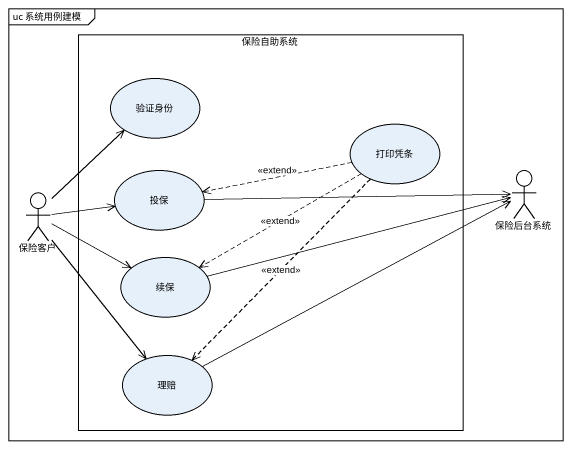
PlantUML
@startuml
mainframe uc 系统用例建模
rectangle 保险自助系统 {
  usecase 验证身份
  usecase 打印凭条
  usecase 投保
  usecase 续保
  usecase 理赔
}
actor 保险后台系统
actor 保险客户
打印凭条 .left.> 投保 : <<extend>>
打印凭条 .left.> 续保 : <<extend>>
打印凭条 ..> 理赔 : <<extend>>
投保 -right-> 保险后台系统
保险客户 -up-> 验证身份
保险客户 -right-> 投保
保险客户 -right-> 续保
保险客户 --> 理赔
续保 -right-> 保险后台系统
理赔 -right-> 保险后台系统
@enduml
